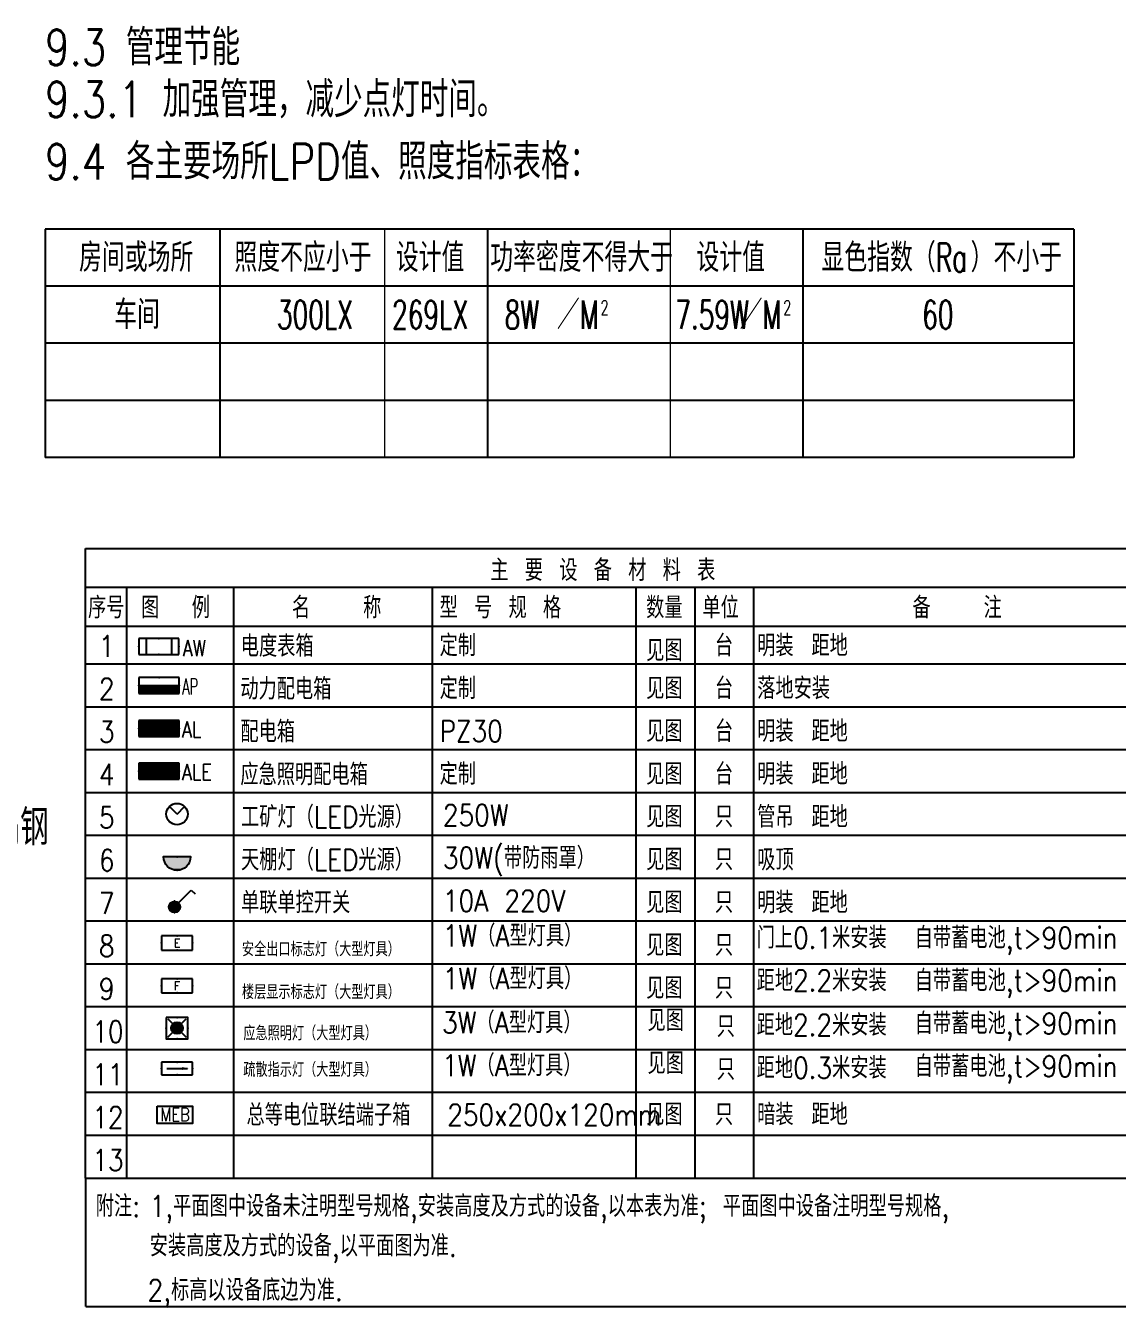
# Model space of a CAD drawing. Extents: x 1060579 to 1383165, y 581819 to 1037910.
# Drawn here: x 1271905 to 1287186, y 887898 to 905851 of the extents above; entities that cross this region are included whole.
import ezdxf
from ezdxf.enums import TextEntityAlignment as Align

# ---------------------------------------------------------------- set-up
doc = ezdxf.new("R2010")
doc.units = 0
doc.header["$LTSCALE"] = 1000
doc.header["$MEASUREMENT"] = 0
doc.linetypes.add('30', pattern=[0])
for name, color, linetype in [('E_SM', 7, 'Continuous'), ('EQUIP-照明', 3, 'Continuous'), ('EQUIP-箱柜', 3, 'Continuous'), ('TEL_TEXT', 7, 'Continuous'), ('数字', 3, 'Continuous'), ('文字', 6, 'Continuous')]:
    doc.layers.add(name, color=color, linetype=linetype)
doc.layers.add('killer_tk0', color=1, linetype='Continuous', lineweight=13)
doc.styles.add('_TCH_LABEL', font='COMPLEX', dxfattribs={"bigfont": 'GBCBIG'})
doc.styles.add('_TEL_DIM', font='SIMPLEX', dxfattribs={"width": 0.8, "height": 3.5, "bigfont": 'HZTXT'})
doc.styles.add('ACC', font='txt.shx', dxfattribs={"width": 0.9, "bigfont": 'hztxt.shx'})
doc.styles.add('E_SM', font='SIMPLEX', dxfattribs={"width": 0.8, "height": 3.5, "bigfont": 'HZTXT'})
doc.styles.add('ROMANC', font='romanc', dxfattribs={"width": 0.8})
doc.styles.get("Standard").update_dxf_attribs({"font": 'gbenor.shx', "bigfont": 'gbcbig.shx'})

# ---------------------------------------------------------------- blocks, each defined once
blk = doc.blocks.new('*X25')
at = {"color": 0}
for p, q in [((-250, 33), (-83, 200)), ((-250, 68), (-118, 200)), ((-250, 104), (-154, 200)), ((-250, 139), (-189, 200)), ((-250, 174), (-224, 200)), ((-247, 0), (-47, 200)), ((-212, 0), (-12, 200)), ((-177, 0), (23, 200)), ((-141, 0), (59, 200)), ((-106, 0), (94, 200)), ((-71, 0), (129, 200)), ((-35, 0), (165, 200)), ((0, 0), (200, 200)), ((35, 0), (235, 200)), ((71, 0), (250, 179)), ((106, 0), (250, 144)), ((141, 0), (250, 109)), ((177, 0), (250, 73)), ((212, 0), (250, 38)), ((247, 0), (250, 3))]:
    blk.add_line(p, q, dxfattribs=at)
blk = doc.blocks.new('$equip$00001421')
for p, q in [((0.75, 0.6), (-0.75, 0.6)), ((-0.75, 0.6), (-0.75, 0)), ((0.75, 0), (0.75, 0.6)), ((-0.75, 0), (0.75, 0))]:
    blk.add_line(p, q)
at = {"const_width": 0.6}
blk.add_lwpolyline([(-0.75, 0.3), (0.75, 0.3)], dxfattribs=at)
for p in [(0, 0.6), (-0.75, 0.3), (0, 0), (0.75, 0.3)]:
    blk.add_point(p)
at = {"xscale": 0.00300000000061118, "yscale": 0.00300000000061118, "zscale": 0.00300000000061118}
blk.add_blockref('*X25', (0, 0), dxfattribs=at)
at = {"style": '_TCH_LABEL', "flags": 9}
blk.add_attdef('A', (0, 0), '', height=0.00002, dxfattribs=at)
blk = doc.blocks.new('$equip$00001776')
for p, q in [((0.72, 0.66), (-0.72, 0.66)), ((-0.72, 0.66), (-0.72, 0)), ((0.72, 0), (0.72, 0.66)), ((-0.72, 0), (0.72, 0))]:
    blk.add_line(p, q)
for p in [(0, 0.66), (-0.72, 0.33), (0, 0), (0.72, 0.33)]:
    blk.add_point(p)
at = {"color": 7, "style": '_TEL_DIM'}
blk.add_attdef('$TEXT$', text='', height=0.4, dxfattribs=at).set_placement((0, 0.33), align=Align.MIDDLE_CENTER)
at = {"color": 7, "style": '_TEL_DIM', "flags": 1}
blk.add_attdef('A', text='', height=0.00002, dxfattribs=at).set_placement((0, 0), align=Align.MIDDLE_CENTER)
blk = doc.blocks.new('$equip$00001167')
for p, q in [((-0.429, 0.429), (0.429, -0.429)), ((-0.429, -0.429), (0.429, 0.429))]:
    blk.add_line(p, q)
blk.add_lwpolyline([(-0.5, 0.5), (-0.5, -0.5), (0.5, -0.5), (0.5, 0.5)], close=True)
blk.add_circle((0, 0), 0.275)
for p in [(-0.5, 0), (0, 0.5), (0.5, 0), (0, -0.5)]:
    blk.add_point(p)
for points in [[(-0.238, 0.137), (0.238, 0.137), (-0.275, 0), (0.275, 0)], [(-0.238, -0.137), (0.238, -0.137), (-0.275, 0), (0.275, 0)], [(-0.137, 0.238), (0.137, 0.238), (-0.238, 0.137), (0.238, 0.137)], [(0, 0.275), (0, 0.275), (-0.137, 0.238), (0.137, 0.238)], [(-0.137, -0.238), (0.137, -0.238), (-0.238, -0.137), (0.238, -0.137)], [(0, -0.275), (0, -0.275), (-0.137, -0.238), (0.137, -0.238)]]:
    blk.add_solid(points)
at = {"flags": 9}
blk.add_attdef('A', (0, 0), '', height=0.00002, dxfattribs=at)
blk = doc.blocks.new('$equip$00001687')
for p, q in [((0.72, 0.6), (-0.72, 0.6)), ((-0.72, 0.6), (-0.72, 0)), ((0.72, 0), (0.72, 0.6)), ((-0.72, 0), (0.72, 0))]:
    blk.add_line(p, q)
at = {"color": 7}
blk.add_line((-0.48, 0.3), (0.48, 0.3), dxfattribs=at)
for p in [(0, 0.6), (-0.72, 0.3), (0, 0), (0.72, 0.3)]:
    blk.add_point(p)
blk.add_solid([(0.24, 0.228), (0.528, 0.3), (0.24, 0.372)])
at = {"layer": 'TEL_TEXT', "style": '_TEL_DIM', "flags": 1}
blk.add_attdef('A', text='', height=0.00002, dxfattribs=at).set_placement((0, 0), align=Align.MIDDLE_CENTER)
blk = doc.blocks.new('$equip$00001428')
for p, q in [((0.75, 0.6), (-0.75, 0.6)), ((-0.75, 0.6), (-0.75, 0)), ((-0.469, 0.6), (-0.469, 0)), ((0.469, 0.6), (0.469, 0)), ((0.75, 0), (0.75, 0.6)), ((-0.75, 0), (0.75, 0))]:
    blk.add_line(p, q)
for p in [(0, 0.6), (-0.75, 0.3), (0, 0), (0.75, 0.3)]:
    blk.add_point(p)
at = {"style": '_TCH_LABEL', "flags": 9}
blk.add_attdef('A', (0, 0), '', height=0.00002, dxfattribs=at)
blk = doc.blocks.new('*X23')
at = {"color": 0}
for p, q in [((-250, 33), (-183, 100)), ((-250, 68), (-218, 100)), ((-247, 0), (-147, 100)), ((-212, 0), (-112, 100)), ((-177, 0), (-77, 100)), ((-141, 0), (-41, 100)), ((-106, 0), (-6, 100)), ((-71, 0), (29, 100)), ((-35, 0), (65, 100)), ((0, 0), (100, 100)), ((35, 0), (135, 100)), ((71, 0), (171, 100)), ((106, 0), (206, 100)), ((141, 0), (241, 100)), ((177, 0), (250, 73)), ((212, 0), (250, 38)), ((247, 0), (250, 3))]:
    blk.add_line(p, q, dxfattribs=at)
blk = doc.blocks.new('$equip$00001414')
for p, q in [((0.75, 0.6), (-0.75, 0.6)), ((-0.75, 0.6), (-0.75, 0)), ((0.75, 0), (0.75, 0.6)), ((-0.75, 0.3), (0.75, 0.3)), ((-0.75, 0), (0.75, 0))]:
    blk.add_line(p, q)
at = {"const_width": 0.3}
blk.add_lwpolyline([(-0.75, 0.15), (0.75, 0.15)], dxfattribs=at)
for p in [(0, 0.6), (-0.75, 0.3), (0, 0), (0.75, 0.3)]:
    blk.add_point(p)
at = {"xscale": 0.00300000000061118, "yscale": 0.00300000000061118, "zscale": 0.00300000000061118}
blk.add_blockref('*X23', (0, 0), dxfattribs=at)
at = {"style": '_TCH_LABEL', "flags": 9}
blk.add_attdef('A', (0, 0), '', height=0.00002, dxfattribs=at)
blk = doc.blocks.new('$equip$00001176')
for q in [(-0.354, -0.354), (0.354, -0.354)]:
    blk.add_line((0, 0), q)
blk.add_circle((0, 0), 0.5)
at = {"style": '_TCH_LABEL', "flags": 9}
blk.add_attdef('A', (0, 0), '', height=0.00002, dxfattribs=at)
blk = doc.blocks.new('$equip$00001168')
blk.add_line((-0.5, 0), (0.5, 0))
blk.add_arc((0, 0), 0.5, 180, 0)
for p in [(-0.5, 0), (0, 0), (0.5, 0), (0, -0.5)]:
    blk.add_point(p)
for points in [[(0.433, -0.25), (-0.433, -0.25), (0.5, 0), (-0.5, 0)], [(0.25, -0.433), (-0.25, -0.433), (0.433, -0.25), (-0.433, -0.25)], [(0, -0.5), (0, -0.5), (0.25, -0.433), (-0.25, -0.433)]]:
    blk.add_solid(points)
at = {"flags": 9}
blk.add_attdef('A', (0, 0), '', height=0.00002, dxfattribs=at)
blk = doc.blocks.new('$equip$00001962')
for p, q in [((0.147, 0.356), (0.625, 0.833)), ((0.625, 0.833), (0.766, 0.692))]:
    blk.add_line(p, q)
blk.add_circle((0, 0.208), 0.208)
for p in [(-0.208, 0.208), (0, 0.417), (0, 0), (0.208, 0.208)]:
    blk.add_point(p)
for points in [[(-0.18, 0.313), (0.18, 0.313), (-0.208, 0.208), (0.208, 0.208)], [(-0.18, 0.104), (0.18, 0.104), (-0.208, 0.208), (0.208, 0.208)], [(-0.104, 0.389), (0.104, 0.389), (-0.18, 0.313), (0.18, 0.313)], [(-0.104, 0.028), (0.104, 0.028), (-0.18, 0.104), (0.18, 0.104)], [(0, 0.417), (0, 0.417), (-0.104, 0.389), (0.104, 0.389)], [(0, 0), (0, 0), (-0.104, 0.028), (0.104, 0.028)]]:
    blk.add_solid(points)
at = {"layer": 'TEL_TEXT', "style": '_TEL_DIM', "flags": 1}
blk.add_attdef('A', text='', height=0.00002, dxfattribs=at).set_placement((0, 0), align=Align.MIDDLE_CENTER)

msp = doc.modelspace()

# ---------------------------------------------------------------- linework, layer by layer
at = {"layer": 'E_SM'}
for p, q in [((1286577, 903002, 202), (1272176, 903002, 202)), ((1272176, 903002, 202), (1272176, 899802, 202)), ((1274622, 903002, 202), (1274622, 899802, 202)), ((1278372, 903002, 202), (1278372, 899802, 202)), ((1282786, 903002, 202), (1282786, 899802, 202)), ((1286577, 903002, 202), (1286577, 899802, 202)), ((1286577, 902202, 202), (1272176, 902202, 202)), ((1286577, 901402, 202), (1272176, 901402, 202)), ((1286577, 900602, 202), (1272176, 900602, 202)), ((1286577, 899802, 202), (1272176, 899802, 202))]:
    msp.add_line(p, q, dxfattribs=at)
at = {"layer": 'EQUIP-照明'}
msp.add_lwpolyline([(1273745, 890718), (1274238, 890718), (1274238, 890473), (1273745, 890473)], close=True, dxfattribs=at)
at = {"layer": 'killer_tk0', "color": 0, "linetype": '30', "ltscale": 0.02}
for p, q in [((1276927, 903002, 202), (1276927, 899802, 202)), ((1280929, 903002, 202), (1280929, 899802, 202))]:
    msp.add_line(p, q, dxfattribs=at)
at = {"layer": '文字'}
for p, q in [((1272741, 889710), (1272741, 898528)), ((1272741, 898528), (1288248, 898528)), ((1272741, 897985), (1288248, 897985)), ((1273318, 897985), (1273318, 889710)), ((1274813, 897985), (1274813, 889710)), ((1277595, 897985), (1277595, 889710)), ((1280445, 897985), (1280445, 889710)), ((1281270, 897985), (1281270, 889710)), ((1282095, 897985), (1282095, 889710)), ((1272741, 897441), (1288248, 897441)), ((1272741, 896910), (1288248, 896910)), ((1272741, 896310), (1288248, 896310)), ((1272741, 895710), (1288248, 895710)), ((1272741, 895110), (1288248, 895110)), ((1272741, 894510), (1288248, 894510)), ((1272741, 893910), (1288248, 893910)), ((1272741, 893310), (1288248, 893310)), ((1272741, 892710), (1288248, 892710)), ((1272741, 892110), (1288248, 892110)), ((1272741, 891510), (1288248, 891510)), ((1272741, 890910), (1288248, 890910)), ((1272741, 890310), (1288248, 890310)), ((1272741, 889710), (1272741, 887910)), ((1272747, 889710), (1288248, 889710)), ((1272747, 887910), (1288248, 887910))]:
    msp.add_line(p, q, dxfattribs=at)

# ---------------------------------------------------------------- block references
at = {"layer": 'EQUIP-照明'}
for name, p, xscale, yscale, zscale in [('$equip$00001421', (1273772, 895895), 375, 375, 375), ('$equip$00001421', (1273772, 895295), 375, 375, 375), ('$equip$00001168', (1274024, 894207, -499), -375, 375, 375), ('$equip$00001962', (1273989, 893429), 375, 375, 375), ('$equip$00001167', (1274024, 891810), 300, 300, 300), ('$equip$00001687', (1274024, 891154), 300, 300, 300)]:
    msp.add_blockref(name, p, dxfattribs=dict(at, xscale=xscale, yscale=yscale, zscale=zscale))
at = {"layer": 'EQUIP-照明', "xscale": 300, "yscale": 300, "zscale": 300, "rotation": 180}
msp.add_blockref('$equip$00001176', (1274024, 894807, -499), dxfattribs=at)
at = {"layer": 'EQUIP-照明', "xscale": 300, "yscale": 300, "zscale": 300}
for p, values in [((1274024, 892903), {'$TEXT$': 'E'}), ((1274024, 892303), {'$TEXT$': 'F'})]:
    msp.add_blockref('$equip$00001776', p, dxfattribs=at).add_auto_attribs(values)
at = {"layer": 'EQUIP-箱柜', "xscale": 375, "yscale": 375, "zscale": 375}
for name, p in [('$equip$00001428', (1273769, 897043)), ('$equip$00001414', (1273772, 896495, -499))]:
    msp.add_blockref(name, p, dxfattribs=at)

# ---------------------------------------------------------------- texts
at = {"layer": 'E_SM', "style": 'E_SM', "width": 0.8}
for s, p in [('9.3 管理节能', (1272176, 905296, 202)), ('9.3.1 加强管理，减少点灯时间。', (1272176, 904567, 202)), ('9.4 各主要场所LPD值、照度指标表格：', (1272176, 903696, 202)), ('统接地形式，并进行总等电位联结。在各总电源进户处旁柱子处预留-40×4镀锌扁钢', (1256777, 894370, 202))]:
    msp.add_text(s, height=500, dxfattribs=at).set_placement(p)
at = {"layer": 'EQUIP-照明', "style": '_TEL_DIM', "width": 0.8}
msp.add_text('MEB', height=187.5, dxfattribs=at).set_placement((1273791, 890505))
at = {"layer": 'TEL_TEXT', "style": '_TEL_DIM'}
for s, height, width, p in [('房间或场所', 400, 0.8, (1272652, 902402, 202)), ('照度不应小于', 400, 0.8, (1274827, 902402, 202)), ('设计值', 400, 0.8, (1277087, 902402, 202)), ('功率密度不得大于', 400, 0.8, (1278407, 902402, 202)), ('设计值', 400, 0.8, (1281295, 902402, 202)), ('显色指数（', 400, 0.8, (1283044, 902402, 202)), ('）不小于', 400, 0.8, (1285132, 902402, 202)), ('Ra', 400, 0.64, (1284644, 902402, 202)), ('车间', 400, 0.8, (1273144, 901602, 202)), ('300LX', 400, 0.64, (1275422, 901602, 202)), ('269LX', 400, 0.64, (1277034, 901602, 202)), ('8W', 400, 0.64, (1278610, 901602, 202)), ('／', 400, 0.8, (1279341, 901602, 202)), ('M', 400, 0.64, (1279661, 901602, 202)), ('2', 200, 0.64, (1279954, 901802, 202)), ('7.59W', 400, 0.64, (1280997, 901602, 202)), ('／', 400, 0.8, (1281899, 901602, 202)), ('M', 400, 0.64, (1282219, 901602, 202)), ('2', 200, 0.64, (1282511, 901802, 202)), ('60', 400, 0.64, (1284454, 901602, 202))]:
    msp.add_text(s, height=height, dxfattribs=dict(at, width=width)).set_placement(p)
at = {"layer": '数字', "linetype": 'ByBlock'}
for s, style, width, p in [('AW', '_TEL_DIM', 0.8, (1274106, 897020)), ('AP', 'ROMANC', 0.6, (1274094, 896481, -499)), ('AL', '_TEL_DIM', 0.8, (1274094, 895881)), ('ALE', '_TEL_DIM', 0.8, (1274094, 895281))]:
    msp.add_text(s, height=225, dxfattribs=dict(at, style=style, width=width)).set_placement(p)
at = {"layer": '文字', "style": 'ACC', "width": 0.85}
for s, height, p in [('主 要 设 备 材 料 表', 300, (1278410, 898073)), ('序号', 300, (1272778, 897549)), ('图  例', 300, (1273520, 897549)), ('名   称', 300, (1275633, 897549)), ('型 号 规 格 ', 300, (1277699, 897549)), ('数量', 300, (1280591, 897549)), ('单位', 300, (1281378, 897549)), ('备   注', 300, (1284318, 897549)), ('1  ', 300, (1272930, 897010)), ('电度表箱', 300, (1274916, 897010)), ('定制', 300, (1277699, 897018)), ('见图', 300, (1280591, 896949)), ('台', 300, (1281553, 897018)), ('明装', 300, (1282145, 897018)), ('距地', 300, (1282904, 897018)), ('动力配电箱', 300, (1274910, 896411, -499)), ('定制', 300, (1277699, 896418, -499)), ('见图', 300, (1280591, 896418, -499)), ('台', 300, (1281553, 896418, -499)), ('落地安装', 300, (1282145, 896418, -499)), ('2  ', 300, (1272930, 896410)), ('3  ', 300, (1272930, 895810)), ('配电箱', 300, (1274910, 895811)), ('PZ30', 300, (1277699, 895818)), ('见图', 300, (1280591, 895818)), ('台', 300, (1281553, 895818)), ('明装', 300, (1282145, 895818)), ('距地', 300, (1282904, 895818)), ('4  ', 300, (1272930, 895210)), ('应急照明配电箱', 300, (1274910, 895211)), ('定制', 300, (1277699, 895218)), ('见图', 300, (1280591, 895218)), ('台', 300, (1281553, 895218)), ('明装', 300, (1282145, 895218)), ('距地', 300, (1282904, 895218)), ('工矿灯（LED光源）', 300, (1274919, 894617, -499)), ('250W', 300, (1277746, 894643, -499)), ('见图', 300, (1280591, 894620, -499)), ('管吊', 300, (1282145, 894618, -499)), ('距地', 300, (1282904, 894618, -499)), ('5', 300, (1272930, 894610)), ('只', 300, (1281553, 894622, -499)), ('30W(带防雨罩）', 300, (1277746, 894043, -499)), ('6', 300, (1272930, 894010)), ('天棚灯（LED光源）', 300, (1274919, 894017, -499)), ('见图', 300, (1280591, 894020, -499)), ('只', 300, (1281553, 894022, -499)), ('吸顶', 300, (1282145, 894018, -499)), ('7', 300, (1272930, 893410)), ('单联单控开关', 300, (1274919, 893417, -499)), ('10A 220V', 300, (1277746, 893443, -499)), ('见图', 300, (1280591, 893420, -499)), ('只', 300, (1281553, 893422, -499)), ('明装', 300, (1282145, 893418)), ('距地', 300, (1282904, 893418)), ('1W（A型灯具）', 300, (1277744, 892954)), ('见图', 300, (1280591, 892820, -499)), ('门上0.1米安装', 300, (1282137, 892925)), ('自带蓄电池,t>90min', 300, (1284349, 892925)), ('8', 300, (1272930, 892810)), ('安全出口标志灯（大型灯具）', 200, (1274933, 892815)), ('只', 300, (1281553, 892822, -499)), ('1W（A型灯具）', 300, (1277744, 892354)), ('距地2.2米安装', 300, (1282137, 892325)), ('自带蓄电池,t>90min', 300, (1284349, 892325)), ('9', 300, (1272930, 892210)), ('楼层显示标志灯（大型灯具）', 200, (1274933, 892215)), ('见图', 300, (1280591, 892220, -499)), ('只', 300, (1281553, 892222, -499)), ('3W（A型灯具）', 300, (1277734, 891737)), ('见图', 300, (1280610, 891767)), ('10', 300, (1272838, 891610)), ('只', 300, (1281579, 891683)), ('距地2.2米安装', 300, (1282137, 891703)), ('自带蓄电池,t>90min', 300, (1284349, 891725)), ('应急照明灯（大型灯具）', 200, (1274952, 891638)), ('疏散指示灯（大型灯具）', 200, (1274952, 891127)), ('1W（A型灯具）', 300, (1277734, 891137)), ('见图', 300, (1280610, 891167)), ('只', 300, (1281579, 891083)), ('距地0.3米安装', 300, (1282137, 891103)), ('自带蓄电池,t>90min', 300, (1284349, 891125)), ('11', 300, (1272838, 891010)), ('12', 300, (1272838, 890410)), ('总等电位联结端子箱', 300, (1274996, 890443)), ('250x200x120mm', 300, (1277807, 890444)), ('见图', 300, (1280591, 890450)), ('只', 300, (1281553, 890450)), ('暗装', 300, (1282145, 890450)), ('距地', 300, (1282904, 890450)), ('13', 300, (1272838, 889810)), ('附注:', 300, (1272886, 889167)), ('1,平面图中设备未注明型号规格,安装高度及方式的设备,以本表为准; 平面图中设备注明型号规格,', 300, (1273641, 889167)), ('安装高度及方式的设备,以平面图为准. ', 300, (1273641, 888611)), ('2,标高以设备底边为准.', 300, (1273612, 887990))]:
    msp.add_text(s, height=height, dxfattribs=at).set_placement(p)

doc.saveas('drawing.dxf')
